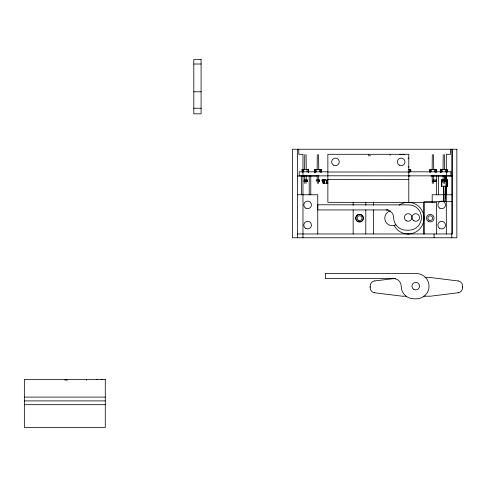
<?xml version="1.0" encoding="UTF-8"?>
<svg xmlns="http://www.w3.org/2000/svg" width="487" height="487" viewBox="0 0 487 487"><rect width="100%" height="100%" fill="white"/><g stroke="black" fill="none" stroke-linecap="round" stroke-linejoin="round"><path stroke-width="0.73" d="M423.97 218.182L423.964 218.523M445.374 201.301L443.913 201.35L443.736 186.229L443.864 201.301L445.374 201.301L445.508 186.229L445.362 198.325M304.612 169.604L304.777 154.598M317.14 169.604L317.305 154.598M432.133 169.604L432.304 154.598M443.054 169.604L443.225 154.598M306.061 183.447L306.213 175.49M318.589 183.447L318.742 175.49M433.582 183.447L433.74 175.49M441.636 186.229L441.758 179.983L442.927 180.494M444.503 183.447L444.661 175.49M308.466 172.459L308.63 169.604L302.208 169.604L302.378 172.459L302.208 169.604L302.811 170.894M435.987 172.459L436.157 169.604L429.729 169.604L430.039 172.27M446.908 172.459L447.078 169.604L440.65 169.604L440.82 172.459M307.376 181.31L304.095 181.17L307.382 181.274M318.273 181.292L319.582 181.31L318.279 181.17L319.594 181.17L319.338 179.91M436.182 181.31L432.906 181.17L436.182 181.31L432.906 181.274L436.194 181.298L436.194 179.91L432.906 179.91M444.509 181.292L445.818 181.31L444.515 181.17L445.83 181.17L445.575 179.91M308.405 172.459L308.63 169.604L308.308 171.814M435.932 172.459L436.157 169.604L435.828 171.814M446.853 172.459L447.078 169.604L446.859 171.077M444.917 177.079L444.613 177.402M320.836 171.814L321.158 169.604L314.736 169.604L314.906 172.459M324.239 183.197L324.117 179.91L323.009 179.971L323.021 183.161L324.159 183.197M324.111 180.348L324.007 179.922M326.856 180.561L327.002 179.959L328.007 179.977L326.771 179.959M319.338 181.298L318.279 181.231L319.594 181.274M445.575 181.298L444.515 181.231L445.83 181.274M324.038 183.142L324.05 183.021A5.661 5.661 0 0 0 324.05 180.087L323.015 179.977L323.021 183.167L327.988 183.161M326.856 183.197L326.966 183.021A5.661 5.661 0 0 1 326.966 180.087L326.771 183.197M444.923 176.428L444.448 176.044M326.972 183.142L326.899 182.753M325.693 179.91L322.126 179.91L322.26 181.201L323.362 181.201L322.254 181.194L322.175 180.354M446.317 180.665L447.48 179.983L447.602 186.229L441.411 186.229L441.788 179.983L441.959 182.759M307.133 179.91L307.133 181.298L304.095 181.274M325.279 179.983L324.975 179.959L325.389 179.959M386.069 209.94L388.249 209.672M374.582 280.969L395.608 278.357M458.182 292.76L430.405 296.212L423.58 296.212M408.544 233.967L407.82 233.967M432.913 181.31L436.194 181.274M193.808 64.01L201.088 64.01M193.808 91.793L201.088 91.793M193.808 108.23L201.088 108.23M408.118 158.092L408.794 158.092M408.118 166.944L408.794 166.944M408.216 169.604L410.778 169.604L410.76 171.814L410.651 169.604M327.714 171.814L299.219 171.814L299.207 175.862L327.714 175.862M408.003 171.814L450.889 171.814M327.861 172.002L408.794 172.002M327.861 175.795L450.889 175.862M297.508 176.02L316.806 176.02M408.374 176.032L409.896 176.032M430.934 176.02L452.423 176.02M327.861 179.587L408.794 179.587M324.245 179.959L322.126 179.91M441.636 179.983L442.927 179.983L442.927 180.878L441.636 179.983L441.788 186.229M446.317 179.983L447.48 179.983M322.126 180.379L322.759 180.379M307.133 181.298L307.382 179.91L304.095 179.91L304.095 181.298M442.793 179.91L442.543 181.274M297.508 194.763L317.743 194.763L317.743 233.967M452.423 194.763L432.188 194.763L432.188 202.945M452.423 201.667L423.97 201.667L423.97 233.967L423.97 202.349M297.508 233.967L452.423 233.967L452.423 149.241M425.096 277.517L430.405 277.517L458.182 280.969M406.152 296.212L402.365 296.212L374.582 292.76M24.35 397.106L105.283 397.106M24.35 400.898L105.283 400.898M24.35 404.691L105.283 404.691M323.045 179.922L324.013 179.928M401.635 154.3L404.788 154.623M444.734 176.026L444.85 176.251M442.793 181.298L442.543 179.91L445.83 179.91L445.83 181.298M440.978 171.814L440.65 169.604L440.905 172.459L440.65 169.604L441.033 170.894M429.918 170.249L430.301 171.54M315.059 171.814L314.736 169.604L314.986 172.459L314.736 169.604L315.302 171.54M302.585 170.894L302.208 169.604L302.464 172.459M322.406 181.274L322.406 179.91M316.3 181.274L316.3 179.91L319.594 179.91L319.594 181.298M429.838 170.34L430.058 171.814M302.53 171.814L302.208 169.604L302.518 172.27M440.65 169.604L440.96 172.27M314.736 169.604L315.046 172.27M429.729 169.604L429.984 172.459M409.512 169.604L409.64 172.459M447.261 179.983L447.456 186.229L447.456 179.983M443.067 175.49L443.225 183.447M432.146 175.49L432.304 183.447M317.153 175.49L317.305 183.447M304.625 175.49L304.777 183.447M445.416 175.344L445.508 181.17L445.508 175.472M444.503 154.598L444.674 169.604M433.582 154.598L433.753 169.604M318.589 154.598L318.76 169.604M306.061 154.598L306.232 169.604M445.544 169.604L445.55 171.814M442.172 169.604L442.172 171.814M434.623 169.604L434.629 171.814M431.251 169.604L431.251 171.814M319.63 169.604L319.636 171.814M316.252 169.604L316.258 171.814M307.102 169.604L307.108 171.814M303.724 169.604L303.73 171.814M462.65 286.271L462.65 287.458M451.79 149.241L451.79 237.766M450.901 171.814L450.901 175.862M450.53 149.241L450.53 154.3L446.323 154.3L446.323 233.967M445.982 176.02L445.982 194.763M438.525 176.02L438.525 194.763M436.62 176.02L436.62 194.763M436.62 233.967L436.62 202.349L327.861 202.355L327.861 154.3L408.794 154.3L408.794 202.355M434.087 233.967L434.087 237.766M373.389 202.349L373.389 205.423M373.389 209.879L373.389 233.967M370.114 286.271L370.114 287.458M368.33 154.3L368.33 154.653M365.798 202.349L365.798 205.362M365.798 209.879L365.798 233.967M353.154 202.349L353.154 205.423M353.154 209.879L353.154 233.967M310.785 176.02L310.785 194.763M309.215 176.02L309.215 194.763M302.975 237.766L302.975 154.3L298.774 154.3L298.774 149.241M301.63 176.02L301.63 194.763M297.508 149.241L297.508 237.766M395.925 224.854A7.585 7.585 0 0 1 385.32 221.001A7.585 7.585 0 0 1 390.27 210.859M399.121 205.179A15.815 15.815 0 0 1 421.498 209.666A15.815 15.815 0 0 1 416.099 231.83A15.815 15.815 0 0 1 394.166 225.524M458.194 280.889A5.247 5.247 0 0 1 462.571 286.271M462.571 287.458A5.247 5.247 0 0 1 458.194 292.833M370.199 286.271A5.247 5.247 0 0 1 374.57 280.889M374.57 292.833A5.247 5.247 0 0 1 370.199 287.458M400.698 154.3A33.78 1.339 -0.8 0 1 399.845 154.409M389.813 155.018A33.78 1.291 -1 0 1 390.458 155.03M368.3 155.676A37.822 0.487 2.1 0 1 370.577 155.761M97.187 379.397A33.78 1.339 -0.8 0 1 96.335 379.513M86.302 380.122A33.78 1.291 -1 0 1 86.656 380.128M64.801 380.018A37.822 0.487 2.1 0 1 67.431 380.122M101.241 379.373A37.822 1.412 0 0 1 102.398 379.604M317.761 204.777L317.749 209.94L386.033 209.94A7.585 7.585 0 0 1 393.618 217.531A12.644 12.644 0 0 0 406.249 230.181L408.782 230.187A12.644 12.644 0 0 0 421.444 217.555A12.644 12.644 0 0 0 408.812 204.893L317.761 204.777M325.346 273.432L325.34 278.601L393.618 278.601A7.585 7.585 0 0 1 401.209 286.186A12.644 12.644 0 0 0 413.84 298.835L416.367 298.841A12.644 12.644 0 0 0 429.029 286.21A12.644 12.644 0 0 0 416.397 273.548L325.346 273.432M321.158 169.604L320.994 172.459L321.158 169.604M201.088 59.542L193.808 59.542L193.808 113.83L201.088 113.83L201.088 59.542M456.849 149.241L292.45 149.241L292.45 237.766L456.849 237.766L456.849 149.241M105.283 379.403L24.35 379.403L24.35 427.458L105.283 427.458L105.283 379.403M333.552 165.172A3.793 3.793 0 0 0 339.244 161.885A3.793 3.793 0 0 0 333.552 158.598A3.793 3.793 0 0 0 333.552 165.172M399.31 165.172A3.793 3.793 0 0 0 405.001 161.885A3.793 3.793 0 0 0 399.31 158.598A3.793 3.793 0 0 0 399.31 165.172M413.847 220.757A3.793 3.793 0 0 0 419.538 217.47A3.793 3.793 0 0 0 413.847 214.189A3.793 3.793 0 0 0 413.847 220.757M305.726 228.403A3.793 3.793 0 0 0 311.418 225.116A3.793 3.793 0 0 0 305.726 221.828A3.793 3.793 0 0 0 305.726 228.403M305.726 208.168A3.793 3.793 0 0 0 311.418 204.881A3.793 3.793 0 0 0 305.726 201.6A3.793 3.793 0 0 0 305.726 208.168M439.779 228.403A3.793 3.793 0 0 0 445.471 225.116A3.793 3.793 0 0 0 439.779 221.828A3.793 3.793 0 0 0 439.779 228.403M439.779 208.168A3.793 3.793 0 0 0 445.471 204.881A3.793 3.793 0 0 0 439.779 201.6A3.793 3.793 0 0 0 439.779 208.168M429.041 220.221A2.405 2.405 0 0 0 432.645 218.139A2.405 2.405 0 0 0 429.041 216.058A2.405 2.405 0 0 0 429.041 220.221M358.414 220.221A2.405 2.405 0 0 0 362.018 218.139A2.405 2.405 0 0 0 358.414 216.058A2.405 2.405 0 0 0 358.414 220.221M357.72 221.427A3.793 3.793 0 0 0 363.405 218.139A3.793 3.793 0 0 0 357.72 214.858A3.793 3.793 0 0 0 357.72 221.427M406.261 220.757A3.793 3.793 0 0 0 411.953 217.47A3.793 3.793 0 0 0 406.261 214.189A3.793 3.793 0 0 0 406.261 220.757M357.58 221.445A3.793 3.793 0 0 0 363.272 218.158A3.793 3.793 0 0 0 357.58 214.87A3.793 3.793 0 0 0 357.58 221.445M428.396 221.445A3.793 3.793 0 0 0 434.087 218.158A3.793 3.793 0 0 0 428.396 214.87A3.793 3.793 0 0 0 428.396 221.445M413.847 289.412A3.793 3.793 0 0 0 419.538 286.131A3.793 3.793 0 0 0 413.847 282.844A3.793 3.793 0 0 0 413.847 289.412"/></g></svg>
